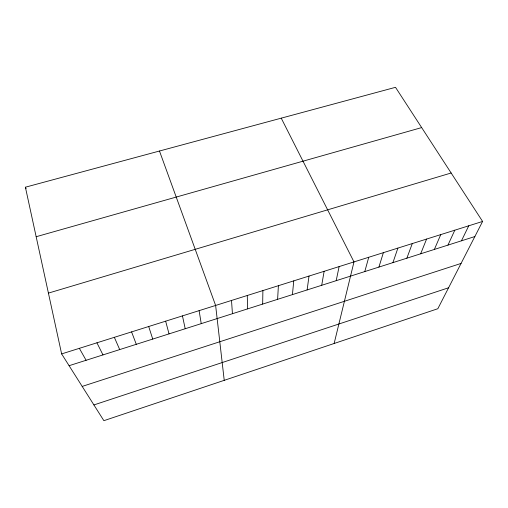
<?xml version="1.0" encoding="UTF-8"?>
<svg xmlns="http://www.w3.org/2000/svg" width="508" height="508" viewBox="0 0 508 508"><rect width="100%" height="100%" fill="white"/><g stroke="black" fill="none" stroke-linecap="round" stroke-linejoin="round"><path stroke-width="0.76" d="M262.668 304.082L262.896 290.576M277.609 299.333L278.397 285.699M292.424 294.615L293.764 280.867M307.124 289.935L309.01 276.066M321.71 285.293L324.123 271.31M336.182 280.689L339.122 266.592M334.143 343.491L353.993 261.912L281.235 118.161M364.782 271.583L368.745 257.27M378.911 267.087L383.375 252.666M392.938 262.623L397.891 248.094M406.851 258.191L412.293 243.567M420.662 253.797L426.58 239.071M434.365 249.434L440.754 234.607M447.961 245.11L454.812 230.188M461.461 240.811L468.757 225.793M482.6 221.444L437.839 308.724L103.873 420.681L61.633 353.911L25.4 187.204L395.51 87.319L482.6 221.444L61.633 353.911M93.91 404.94L448.583 287.776M82.194 386.417L461.074 263.423M69.088 365.697L474.853 236.55M48.419 293.11L451.148 172.999M36.163 236.722L421.659 127.591M79.362 348.336L86.106 360.28M96.926 342.805L102.978 354.908M25.4 187.204L26.092 188.627M114.338 337.325L119.71 349.587M131.591 331.895L136.29 344.31M159.474 151.016L215.627 305.454L224.231 380.333M148.698 326.517L152.737 339.071M165.652 321.183L169.037 333.883M182.455 315.893L185.204 328.74M199.111 310.648L201.238 323.634M231.515 300.45L232.435 313.709M247.275 295.497L247.612 308.877"/></g></svg>
